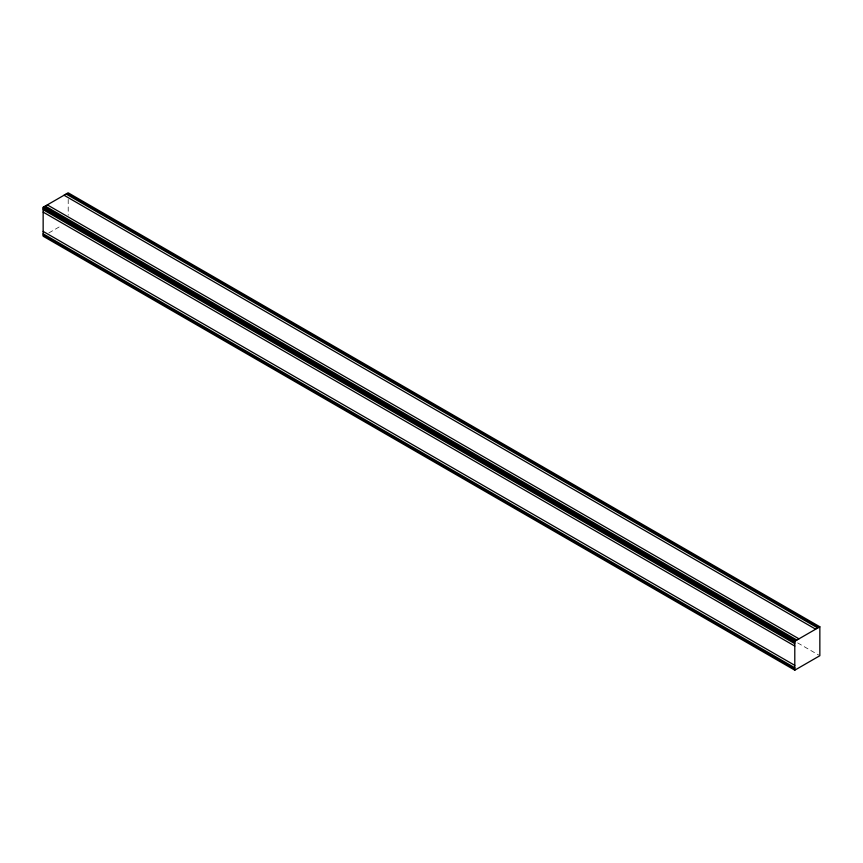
<?xml version="1.0" encoding="UTF-8"?>
<svg xmlns="http://www.w3.org/2000/svg" width="863" height="863" viewBox="0 0 863 863"><rect width="100%" height="100%" fill="white"/><g stroke="black" fill="none" stroke-linecap="round" stroke-linejoin="round"><path stroke-width="0.65" stroke-dasharray="4.32 3.24" d="M48.846 232.934L61.37 225.696M797.671 642.913L818.685 655.039M68.209 199.396L68.209 215.178"/><path stroke-width="1.29" d="M43.15 207.293L68.209 192.827L819.85 626.786L819.85 655.707L794.791 670.173L43.15 236.214L43.15 207.293L794.791 641.241L819.85 626.786M67.163 193.431L818.804 627.379M66.117 194.024L817.757 627.984M64.024 195.232L815.675 629.192M47.325 204.876L798.976 638.836M45.243 206.084L796.883 640.044M44.196 206.689L795.837 640.648M43.15 208.49L794.791 642.45M43.15 209.698L794.791 643.658M43.15 212.115L794.791 646.063M43.15 231.392L794.791 665.351M43.15 233.808L794.791 667.768M43.15 235.016L794.791 668.976M794.791 641.241L794.791 670.173"/></g></svg>
